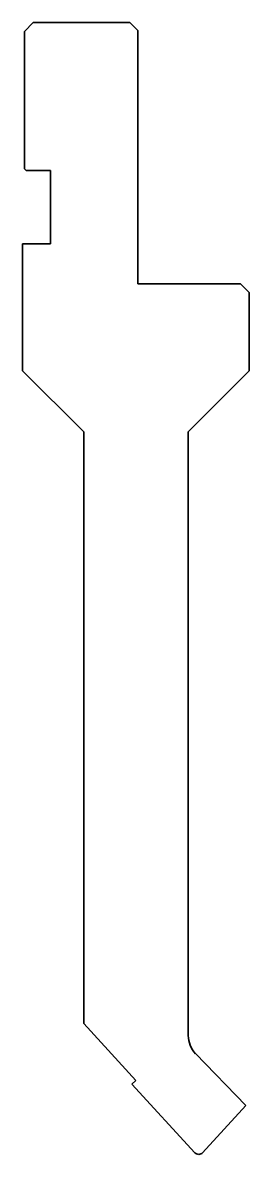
# Model space of a CAD drawing. Header units: millimetres. Extents: x -20 to 6, y 0 to 130.
import ezdxf

# ---------------------------------------------------------------- set-up
doc = ezdxf.new("R2010")
doc.units = ezdxf.units.MM
doc.header["$LTSCALE"] = 5
doc.layers.add('2', color=7, linetype='Continuous', lineweight=18)

msp = doc.modelspace()

# ---------------------------------------------------------------- linework, layer by layer
at = {"layer": '2', "color": 7, "linetype": 'Continuous', "lineweight": 35}
for p, q in [((-20.01, 129), (-19, 130)), ((-20.01, 113.2), (-20.01, 129)), ((-19, 130), (-7.92, 130)), ((-7.92, 130), (-7.01, 129.1)), ((-7.01, 129.1), (-7.01, 100)), ((-19.81, 113), (-20.01, 113.2)), ((-17.01, 113), (-19.81, 113)), ((-17.01, 104.6), (-17.01, 113)), ((-20.21, 90), (-20.21, 104.6)), ((-20.21, 104.6), (-17.01, 104.6)), ((-7.01, 100), (4.79, 100)), ((4.79, 100), (5.79, 99)), ((5.79, 99), (5.79, 90)), ((-13.21, 83), (-20.21, 90)), ((5.79, 90), (-1.21, 83)), ((-13.21, 15.03), (-13.21, 83)), ((-1.21, 83), (-1.21, 13.65)), ((-7.22, 8.49), (-13.21, 15.03)), ((-0.37, 11.57), (5.39, 5.61)), ((-7.67, 8.08), (-7.22, 8.49)), ((-0.45, 0.19), (-7.67, 8.08)), ((5.39, 5.61), (0.43, 0.19))]:
    msp.add_line(p, q, dxfattribs=at)
for centre, radius, start, end in [((1.79, 13.65), 3, 180, 224), ((-0.01, 0.6), 0.6, 222.5, 317.5)]:
    msp.add_arc(centre, radius, start, end, dxfattribs=at)

doc.saveas('drawing.dxf')
